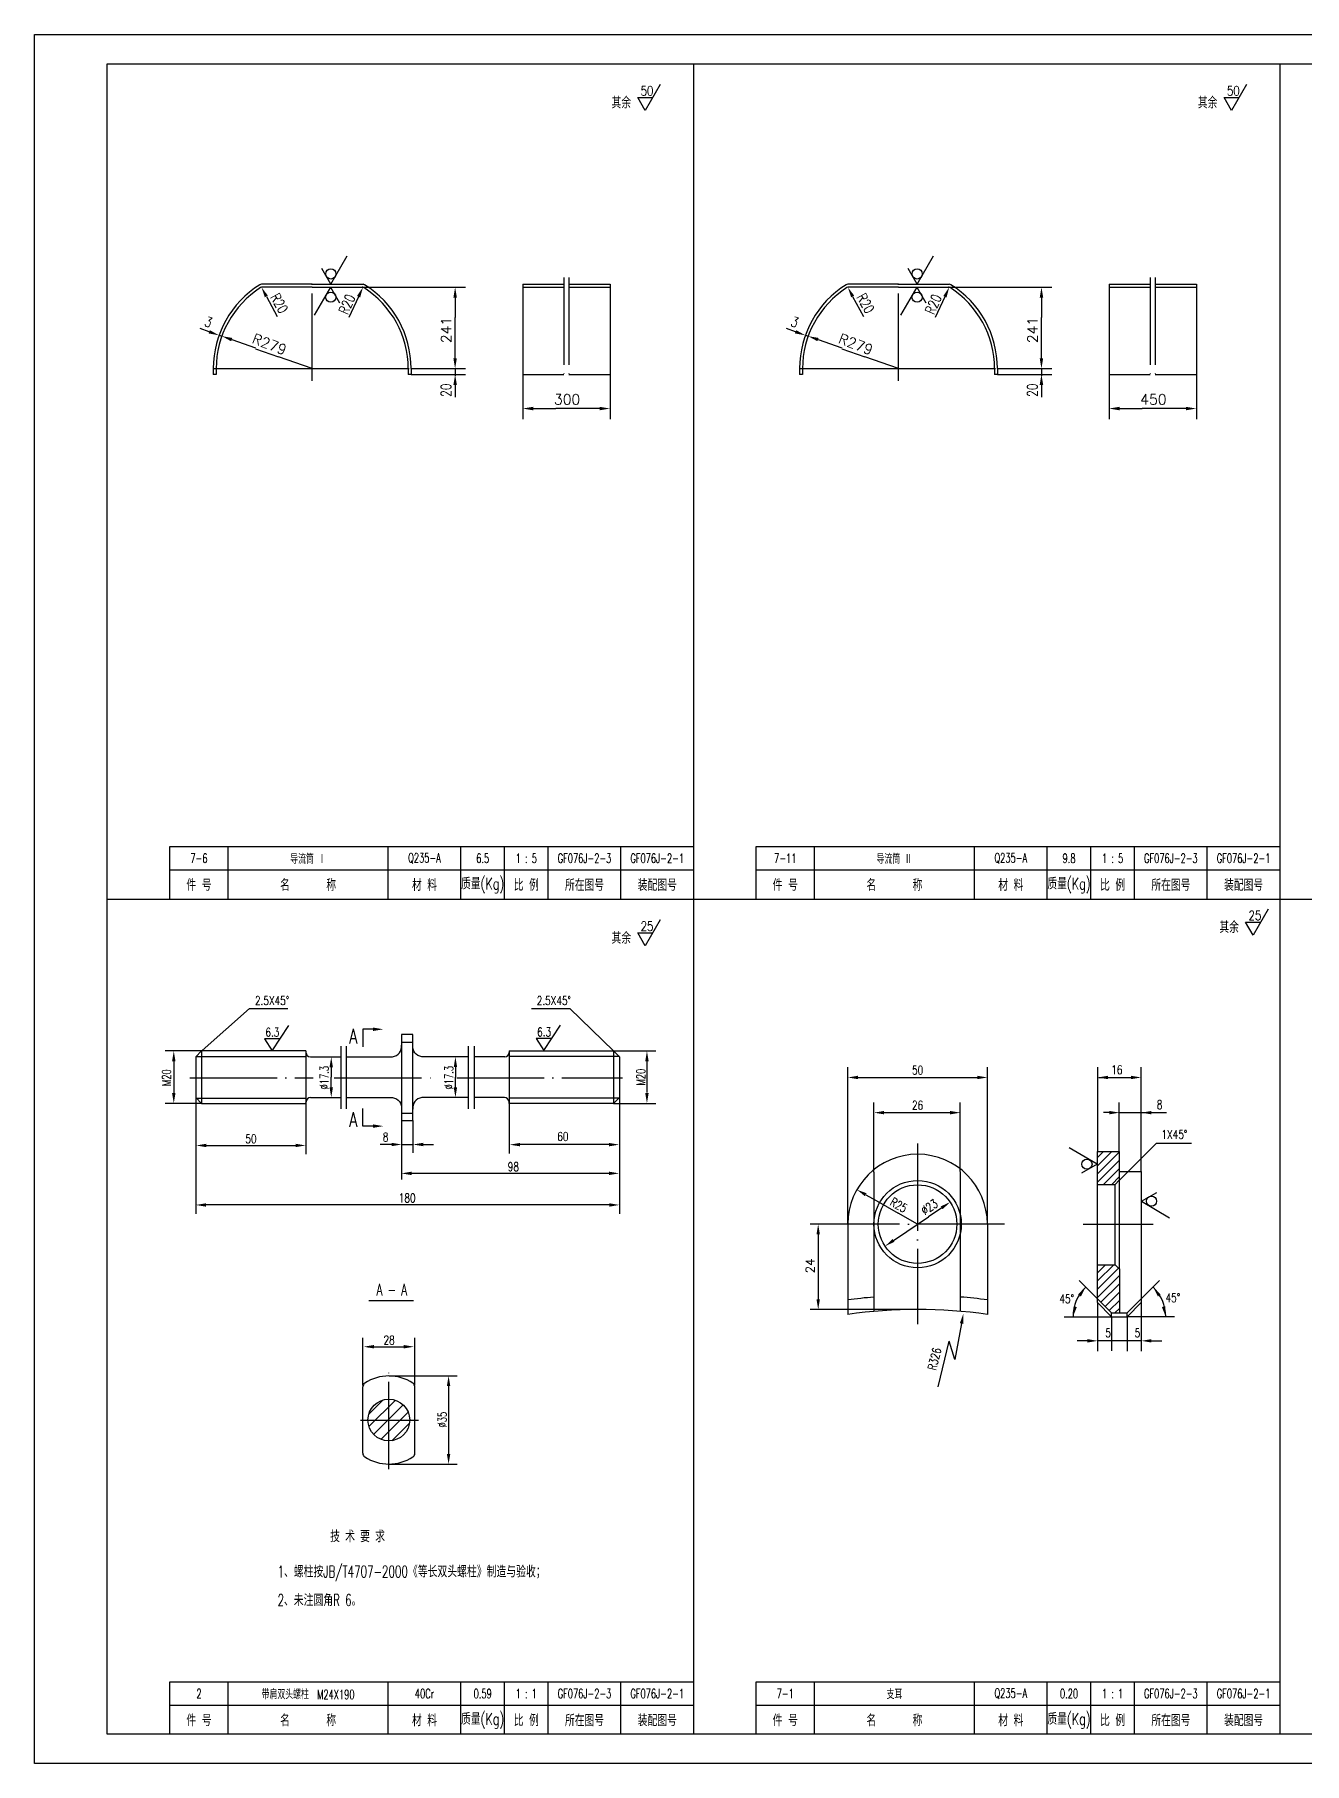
# Model space of a CAD drawing. Extents: x -1018 to 1609, y -45 to 1303.
# Drawn here: x 768 to 1204, y -36 to 558 of the extents above; entities that cross this region are included whole.
import ezdxf
from ezdxf.enums import TextEntityAlignment as Align

# ---------------------------------------------------------------- set-up
doc = ezdxf.new("R2010")
doc.units = 0
doc.header["$MEASUREMENT"] = 0
doc.linetypes.add('DASHDOT-M', pattern=[36, 30, -3, 0, -3])
doc.linetypes.add('DIVIDE-M', pattern=[39, 30, -3, 0, -3, 0, -3])
doc.layers.get('0').update_dxf_attribs({"linetype": 'CONTINUOUS'})
for name, color, linetype in [('CDR_DWG1', 4, 'CONTINUOUS'), ('CDR_DWG2', 2, 'CONTINUOUS'), ('CDR_DWG3', 1, 'DASHDOT-M'), ('CDR_DWG4', 3, 'DIVIDE-M')]:
    doc.layers.add(name, color=color, linetype=linetype)
doc.styles.add('HZ', font='romans', dxfattribs={"width": 0.7, "bigfont": 'hz'})

# ---------------------------------------------------------------- blocks, each defined once
blk = doc.blocks.new('*X76')
at = {"color": 0}
for p, q in [((240.7, 219.49), (245.74, 224.53)), ((240.81, 215.35), (249.88, 224.42)), ((242.39, 212.69), (252.54, 222.84)), ((244.9, 210.95), (254.27, 220.33)), ((248.67, 210.49), (254.74, 216.56))]:
    blk.add_line(p, q, dxfattribs=at)
blk = doc.blocks.new('*X77')
at = {"color": 0}
for p, q in [((152.09, 157.75), (157.61, 163.26)), ((152.09, 160.58), (154.78, 163.26)), ((152.09, 154.92), (159.28, 162.11)), ((152.09, 152.09), (159.56, 159.56)), ((153.24, 150.41), (159.56, 156.73)), ((154.65, 148.99), (159.56, 153.9)), ((156.07, 147.58), (159.56, 151.07)), ((158.05, 146.74), (159.56, 148.25))]:
    blk.add_line(p, q, dxfattribs=at)
blk = doc.blocks.new('*X78')
at = {"color": 0}
for p, q in [((152.09, 197.34), (156.93, 202.19)), ((152.09, 200.17), (154.1, 202.19)), ((152.09, 194.52), (159.51, 201.94)), ((152.09, 191.69), (159.51, 199.11)), ((154.11, 190.88), (159.51, 196.28)), ((156.94, 190.88), (159.51, 193.46))]:
    blk.add_line(p, q, dxfattribs=at)

msp = doc.modelspace()

# ---------------------------------------------------------------- linework, layer by layer
for p, q in [((767.94, -36.33), (767.94, 557.67)), ((767.94, 557.67), (1608.94, 557.67)), ((994.44, 547.67), (994.44, -26.33)), ((1195.94, 547.67), (1195.94, -26.33)), ((869.75, 471.96), (875.37, 481.6)), ((1071.25, 471.96), (1076.87, 481.6)), ((869.75, 471.96), (866.68, 477.35)), ((1071.25, 471.96), (1068.18, 477.35)), ((869.67, 470.93), (864.04, 461.28)), ((869.67, 470.93), (872.74, 465.54)), ((880.64, 470.89), (916.07, 470.89)), ((1071.17, 470.93), (1065.54, 461.28)), ((1071.17, 470.93), (1074.24, 465.54)), ((1082.14, 470.89), (1117.57, 470.89)), ((847.59, 467.71), (851.27, 460.84)), ((879.3, 467.62), (875.99, 460.52)), ((912.47, 467.29), (912.47, 460.49)), ((1049.09, 467.71), (1052.77, 460.84)), ((1080.8, 467.62), (1077.49, 460.52)), ((1113.97, 467.29), (1113.97, 460.49)), ((912.47, 453.29), (912.47, 460.49)), ((1113.97, 453.29), (1113.97, 460.49)), ((827.95, 455.56), (824.84, 456.67)), ((831.34, 454.35), (832.29, 454.07)), ((835.69, 452.87), (843.9, 449.99)), ((912.47, 446.49), (912.47, 453.29)), ((1029.45, 455.56), (1026.34, 456.67)), ((1032.84, 454.35), (1033.79, 454.07)), ((1037.19, 452.87), (1045.4, 449.99)), ((1113.97, 446.49), (1113.97, 453.29)), ((843.82, 449.72), (851.74, 446.95)), ((863.35, 442.89), (851.74, 446.95)), ((1045.32, 449.72), (1053.24, 446.95)), ((1064.85, 442.89), (1053.24, 446.95)), ((861.55, 442.89), (865.15, 442.89)), ((861.55, 442.89), (865.15, 442.89)), ((861.55, 442.89), (865.15, 442.89)), ((861.55, 442.89), (865.15, 442.89)), ((861.55, 442.89), (865.15, 442.89)), ((861.55, 442.89), (865.15, 442.89)), ((861.55, 442.89), (865.15, 442.89)), ((863.35, 441.09), (863.35, 444.69)), ((863.35, 441.09), (863.35, 444.69)), ((863.35, 441.09), (863.35, 444.69)), ((863.35, 441.09), (863.35, 444.69)), ((863.35, 441.09), (863.35, 444.69)), ((863.35, 441.09), (863.35, 444.69)), ((863.35, 441.09), (863.35, 444.69)), ((897.35, 442.89), (916, 442.89)), ((897.35, 440.89), (916, 440.89)), ((912.47, 442.89), (912.47, 440.43)), ((935.7, 440.88), (935.7, 425.58)), ((965.7, 440.88), (965.7, 425.58)), ((1063.05, 442.89), (1066.65, 442.89)), ((1063.05, 442.89), (1066.65, 442.89)), ((1063.05, 442.89), (1066.65, 442.89)), ((1063.05, 442.89), (1066.65, 442.89)), ((1063.05, 442.89), (1066.65, 442.89)), ((1063.05, 442.89), (1066.65, 442.89)), ((1063.05, 442.89), (1066.65, 442.89)), ((1064.85, 441.09), (1064.85, 444.69)), ((1064.85, 441.09), (1064.85, 444.69)), ((1064.85, 441.09), (1064.85, 444.69)), ((1064.85, 441.09), (1064.85, 444.69)), ((1064.85, 441.09), (1064.85, 444.69)), ((1064.85, 441.09), (1064.85, 444.69)), ((1064.85, 441.09), (1064.85, 444.69)), ((1098.85, 442.89), (1117.5, 442.89)), ((1098.85, 440.89), (1117.5, 440.89)), ((1113.97, 442.89), (1113.97, 440.43)), ((1137.2, 440.88), (1137.2, 425.58)), ((1167.2, 440.88), (1167.2, 425.58)), ((912.47, 437.29), (912.47, 433.09)), ((1113.97, 437.29), (1113.97, 433.09)), ((939.3, 429.18), (947.1, 429.18)), ((954.3, 429.18), (947.1, 429.18)), ((962.1, 429.18), (954.3, 429.18)), ((1140.8, 429.18), (1148.6, 429.18)), ((1155.8, 429.18), (1148.6, 429.18)), ((1163.6, 429.18), (1155.8, 429.18)), ((814.44, 270.67), (994.44, 270.67)), ((1015.94, 270.67), (1195.94, 270.67)), ((792.94, 260.67), (1598.94, 260.67)), ((825.5, 208.6), (841.79, 223.08)), ((841.81, 223.07), (855.01, 223.07)), ((938.75, 223.07), (951.94, 223.07)), ((966.91, 208.46), (951.94, 223.07)), ((849.61, 208.52), (855.31, 217.22)), ((942.99, 208.57), (948.69, 217.27)), ((825.27, 208.46), (812.78, 208.46)), ((852.35, 212.68), (846.98, 212.68)), ((846.98, 212.68), (849.61, 208.52)), ((940.36, 212.74), (942.99, 208.57)), ((945.72, 212.74), (940.36, 212.74)), ((966.9, 208.46), (981.39, 208.46)), ((815.78, 205.17), (815.78, 194.12)), ((869.9, 203.01), (869.9, 199.51)), ((912.57, 203.01), (912.57, 199.51)), ((978.39, 205.22), (978.39, 194.22)), ((1047.4, 149.02), (1047.4, 202.85)), ((1095.4, 149.02), (1095.4, 202.85)), ((1133.33, 173.95), (1133.33, 202.85)), ((1148.28, 167.02), (1148.28, 202.85)), ((869.9, 196.01), (869.9, 199.51)), ((912.57, 196.01), (912.57, 199.51)), ((1050.9, 199.35), (1091.9, 199.35)), ((1133.67, 199.35), (1145.7, 199.35)), ((825.27, 190.46), (812.78, 190.46)), ((823.33, 192.46), (823.33, 152.51)), ((861.22, 190.4), (861.22, 172.99)), ((931.01, 190.51), (931.01, 173.27)), ((966.9, 190.46), (981.39, 190.46)), ((968.91, 192.46), (968.91, 152.51)), ((1056.4, 166.82), (1056.4, 190.76)), ((1086.09, 167.03), (1086.09, 190.76)), ((1140.69, 173.95), (1140.69, 190.76)), ((1148.28, 167.02), (1148.28, 190.76)), ((893.99, 184.54), (893.99, 164.28)), ((897.99, 184.54), (897.99, 173.49)), ((1059.9, 187.26), (1082.59, 187.26)), ((1137.28, 187.26), (1135.3, 187.26)), ((1140.84, 187.26), (1151.18, 187.26)), ((1151.78, 187.26), (1156.91, 187.26)), ((827.08, 175.99), (858.11, 175.99)), ((890.62, 176.32), (886.66, 176.32)), ((894.02, 176.32), (898.06, 176.32)), ((901.49, 176.32), (904.99, 176.32)), ((965.78, 176.27), (933.61, 176.27)), ((1133.1, 169.6), (1123.45, 175.23)), ((1140.8, 164.07), (1153.53, 176.79)), ((1153.53, 176.79), (1165.53, 176.79)), ((965.62, 166.4), (897.3, 166.4)), ((1056.4, 166.76), (1056.4, 148.96)), ((1086.09, 166.97), (1086.09, 148.99)), ((1133.1, 169.6), (1127.71, 166.53)), ((965.41, 155.55), (826.3, 155.55)), ((1053.57, 159.08), (1057.17, 157.04)), ((1057.17, 157.04), (1064.76, 152.73)), ((1079.68, 154.57), (1075.11, 151.47)), ((1148.3, 156.8), (1153.68, 159.87)), ((1148.3, 156.8), (1157.94, 151.18)), ((1040.89, 148.96), (1034.46, 148.96)), ((1047.4, 148.96), (1047.4, 148.96)), ((1071.4, 148.96), (1064.76, 152.73)), ((1067.69, 146.45), (1075.11, 151.47)), ((1071.31, 148.96), (1071.49, 148.96)), ((1071.31, 148.96), (1071.49, 148.96)), ((1071.31, 148.96), (1071.49, 148.96)), ((1071.4, 148.87), (1071.4, 149.05)), ((1071.4, 148.87), (1071.4, 149.05)), ((1071.4, 148.87), (1071.4, 149.05)), ((1037.25, 145.46), (1037.25, 123.1)), ((1063.12, 143.36), (1067.69, 146.45)), ((1126.96, 129.57), (1133.16, 123.36)), ((1154.53, 129.57), (1148.32, 123.36)), ((1071.34, 119.6), (1034.46, 119.6)), ((1133.28, 122.02), (1133.28, 105.3)), ((1148.28, 122.02), (1148.28, 105.36)), ((1086.5, 114.8), (1084.26, 102.49)), ((1121.82, 117.14), (1138.03, 117.14)), ((1138.1, 117.17), (1138.1, 105.43)), ((1143.4, 117.17), (1143.4, 105.36)), ((1159.67, 117.14), (1143.46, 117.14)), ((880.75, 93.67), (880.75, 109.84)), ((898.62, 93.8), (898.62, 109.84)), ((1078.45, 93.01), (1082.28, 108.75)), ((1084.26, 102.49), (1082.28, 108.75)), ((1130.92, 108.86), (1126.24, 108.86)), ((1143.4, 108.86), (1133.28, 108.86)), ((1148.29, 108.86), (1143.42, 108.86)), ((1151.79, 108.86), (1155.29, 108.86)), ((882.52, 106.84), (895.12, 106.84)), ((889.75, 96.79), (913.22, 96.79)), ((910.22, 93.29), (910.22, 70.01)), ((889.75, 66.51), (913.22, 66.51)), ((814.44, -16.33), (994.44, -16.33)), ((1015.94, -16.33), (1195.94, -16.33)), ((1608.94, -36.33), (767.94, -36.33))]:
    msp.add_line(p, q)
for points in [[(982.94, 540.49), (977.79, 531.57), (975.22, 536.03), (980.37, 536.03)], [(1184.44, 540.49), (1179.29, 531.57), (1176.72, 536.03), (1181.87, 536.03)], [(1191.85, 257.19), (1186.7, 248.27), (1184.12, 252.73), (1189.28, 252.73)], [(982.94, 253.49), (977.79, 244.57), (975.22, 249.03), (980.37, 249.03)]]:
    msp.add_lwpolyline(points)
for points in [[(1137.96, 108.84, 0.25, 0.25, 1), (1138.21, 108.84, 0.25, 0.25, 1)], [(1143.29, 108.91, 0.25, 0.25, 1), (1143.54, 108.91, 0.25, 0.25, 1)]]:
    msp.add_lwpolyline(points, format="xyseb", close=True)
for centre in [(869.78, 475.44), (1071.28, 475.44), (869.71, 467.44), (1071.21, 467.44), (1129.61, 169.56), (1151.78, 156.84)]:
    msp.add_circle(centre, 1.75)
for centre, start, end in [((1138.91, 117.17), 133.71729, 180.13722), ((1142.58, 117.17), 359.86278, 46.28271)]:
    msp.add_arc(centre, 14.09, start, end)
for points in [[(847.06, 467.43), (848.11, 468), (845.89, 470.89)], [(879.84, 467.37), (878.75, 467.87), (880.81, 470.89)], [(913.07, 467.29), (911.87, 467.29), (912.47, 470.89)], [(1048.56, 467.43), (1049.61, 468), (1047.39, 470.89)], [(1081.34, 467.37), (1080.25, 467.87), (1082.31, 470.89)], [(1114.57, 467.29), (1113.37, 467.29), (1113.97, 470.89)], [(828.15, 456.12), (827.75, 454.99), (831.34, 454.35)], [(835.49, 452.3), (835.88, 453.44), (832.29, 454.06)], [(1029.65, 456.12), (1029.25, 454.99), (1032.84, 454.35)], [(1036.99, 452.3), (1037.38, 453.44), (1033.79, 454.06)], [(913.07, 446.49), (911.87, 446.49), (912.47, 442.89)], [(1114.57, 446.49), (1113.37, 446.49), (1113.97, 442.89)], [(913.07, 437.29), (911.87, 437.29), (912.47, 440.89)], [(1114.57, 437.29), (1113.37, 437.29), (1113.97, 440.89)], [(939.3, 428.58), (939.3, 429.78), (935.7, 429.18)], [(962.1, 428.58), (962.1, 429.78), (965.7, 429.18)], [(1140.8, 428.58), (1140.8, 429.78), (1137.2, 429.18)], [(1163.6, 428.58), (1163.6, 429.78), (1167.2, 429.18)], [(816.36, 204.93), (815.19, 204.93), (815.78, 208.43)], [(978.97, 204.94), (977.81, 204.94), (978.39, 208.44)], [(870.48, 202.88), (869.31, 202.88), (869.9, 206.38)], [(913.16, 202.9), (911.99, 202.9), (912.57, 206.4)], [(1050.9, 198.77), (1050.9, 199.94), (1047.4, 199.35)], [(1091.9, 198.77), (1091.9, 199.94), (1095.4, 199.35)], [(1136.82, 198.77), (1136.82, 199.94), (1133.32, 199.35)], [(1144.75, 198.77), (1144.75, 199.94), (1148.25, 199.35)], [(816.36, 193.99), (815.19, 193.99), (815.78, 190.49)], [(870.48, 195.96), (869.31, 195.96), (869.9, 192.46)], [(913.16, 196.01), (911.99, 196.01), (912.57, 192.51)], [(978.97, 193.98), (977.81, 193.98), (978.39, 190.48)], [(1059.9, 186.68), (1059.9, 187.85), (1056.4, 187.26)], [(1082.59, 186.68), (1082.59, 187.85), (1086.09, 187.26)], [(1137.28, 186.68), (1137.28, 187.85), (1140.78, 187.26)], [(1151.78, 186.68), (1151.78, 187.85), (1148.28, 187.26)], [(826.93, 175.41), (826.93, 176.57), (823.43, 175.99)], [(857.62, 175.41), (857.62, 176.57), (861.12, 175.99)], [(890.62, 175.74), (890.62, 176.9), (894.12, 176.32)], [(901.49, 175.74), (901.49, 176.9), (897.99, 176.32)], [(934.73, 175.69), (934.73, 176.86), (931.23, 176.27)], [(965.32, 175.69), (965.32, 176.86), (968.82, 176.27)], [(897.49, 165.82), (897.49, 166.99), (893.99, 166.4)], [(965.36, 165.82), (965.36, 166.99), (968.86, 166.4)], [(1053.29, 158.57), (1053.86, 159.58), (1050.53, 160.8)], [(826.83, 154.96), (826.83, 156.13), (823.33, 155.55)], [(965.41, 154.96), (965.41, 156.13), (968.91, 155.55)], [(1080.01, 154.09), (1079.36, 155.05), (1082.58, 156.53)], [(1037.83, 145.46), (1036.67, 145.46), (1037.25, 148.96)], [(1063.45, 142.87), (1062.8, 143.84), (1060.23, 141.39)], [(1127.52, 124.1), (1126.57, 124.79), (1129.11, 127.27)], [(1153.97, 124.1), (1154.92, 124.79), (1152.38, 127.27)], [(1037.83, 123.1), (1036.67, 123.1), (1037.25, 119.6)], [(1126.14, 120.49), (1125, 120.74), (1124.83, 117.19)], [(1155.35, 120.49), (1156.49, 120.74), (1156.66, 117.19)], [(1087.08, 114.69), (1085.93, 114.9), (1087.13, 118.24)], [(884.54, 106.26), (884.54, 107.42), (881.04, 106.84)], [(894.83, 106.26), (894.83, 107.42), (898.33, 106.84)], [(1129.79, 108.28), (1129.79, 109.44), (1133.29, 108.86)], [(1151.79, 108.28), (1151.79, 109.44), (1148.29, 108.86)], [(910.81, 93.29), (909.64, 93.29), (910.22, 96.79)], [(910.81, 70.01), (909.64, 70.01), (910.22, 66.51)]]:
    msp.add_solid(points)
at = {"layer": 'CDR_DWG1'}
for p, q in [((792.94, -26.33), (792.94, 547.67)), ((792.94, 547.67), (1598.94, 547.67)), ((863.35, 471.89), (845.89, 471.89)), ((863.35, 470.89), (846.17, 470.89)), ((863.35, 471.89), (880.81, 471.89)), ((863.35, 470.89), (880.53, 470.89)), ((935.7, 471.89), (935.7, 440.89)), ((935.7, 471.89), (949.85, 471.89)), ((935.7, 470.89), (949.85, 470.89)), ((951.56, 471.89), (965.7, 471.89)), ((951.56, 470.89), (965.7, 470.89)), ((965.7, 471.89), (965.7, 440.89)), ((1064.85, 471.89), (1047.39, 471.89)), ((1064.85, 470.89), (1047.67, 470.89)), ((1064.85, 471.89), (1082.31, 471.89)), ((1064.85, 470.89), (1082.03, 470.89)), ((1137.2, 471.89), (1151.35, 471.89)), ((1137.2, 471.89), (1137.2, 440.89)), ((1137.2, 470.89), (1151.35, 470.89)), ((1153.06, 471.89), (1167.2, 471.89)), ((1153.06, 470.89), (1167.2, 470.89)), ((1167.2, 471.89), (1167.2, 440.89)), ((829.35, 442.89), (896.72, 442.89)), ((829.35, 442.89), (829.35, 440.89)), ((830.35, 440.89), (829.35, 440.89)), ((830.35, 442.89), (830.35, 440.89)), ((896.35, 442.89), (896.35, 440.89)), ((897.35, 440.89), (896.35, 440.89)), ((897.35, 442.89), (897.35, 440.89)), ((935.7, 440.89), (949.85, 440.89)), ((951.56, 440.89), (965.7, 440.89)), ((1030.85, 442.89), (1098.22, 442.89)), ((1030.85, 442.89), (1030.85, 440.89)), ((1031.85, 440.89), (1030.85, 440.89)), ((1031.85, 442.89), (1031.85, 440.89)), ((1097.85, 442.89), (1097.85, 440.89)), ((1098.85, 440.89), (1097.85, 440.89)), ((1098.85, 442.89), (1098.85, 440.89)), ((1137.2, 440.89), (1151.35, 440.89)), ((1153.06, 440.89), (1167.2, 440.89)), ((814.44, 278.67), (994.44, 278.67)), ((814.44, 260.67), (814.44, 278.67)), ((834.44, 260.67), (834.44, 278.67)), ((889.44, 260.67), (889.44, 278.67)), ((914.44, 260.67), (914.44, 278.67)), ((929.44, 260.67), (929.44, 278.67)), ((944.44, 260.67), (944.44, 278.67)), ((969.44, 260.67), (969.44, 278.67)), ((1015.94, 278.67), (1195.94, 278.67)), ((1015.94, 260.67), (1015.94, 278.67)), ((1035.94, 260.67), (1035.94, 278.67)), ((1090.94, 260.67), (1090.94, 278.67)), ((1115.94, 260.67), (1115.94, 278.67)), ((1130.94, 260.67), (1130.94, 278.67)), ((1145.94, 260.67), (1145.94, 278.67)), ((1170.94, 260.67), (1170.94, 278.67)), ((897.99, 214.14), (893.99, 214.14)), ((893.99, 214.14), (893.99, 184.41)), ((897.99, 184.41), (897.99, 214.14)), ((825.33, 208.46), (823.33, 206.46)), ((861.22, 208.46), (825.33, 208.46)), ((825.33, 208.46), (825.33, 190.46)), ((861.22, 208.46), (861.22, 190.46)), ((861.22, 208.46), (861.22, 207.96)), ((893.99, 211.44), (897.99, 211.44)), ((931.01, 208.46), (931.01, 190.46)), ((931.01, 208.46), (931.01, 207.96)), ((931.01, 208.46), (966.91, 208.46)), ((966.91, 208.46), (966.91, 190.46)), ((966.91, 208.46), (968.91, 206.46)), ((823.33, 206.55), (861.22, 206.55)), ((823.33, 206.46), (823.33, 192.46)), ((862.72, 206.46), (873.17, 206.46)), ((929.51, 206.46), (918.96, 206.46)), ((968.91, 206.55), (931.01, 206.55)), ((968.91, 206.46), (968.91, 192.46)), ((823.33, 192.46), (825.33, 190.46)), ((823.33, 192.26), (861.22, 192.26)), ((825.33, 190.46), (861.22, 190.46)), ((861.22, 190.46), (861.25, 191)), ((862.75, 192.43), (873.17, 192.43)), ((929.49, 192.43), (918.96, 192.43)), ((931.01, 190.46), (930.99, 191)), ((968.91, 192.26), (931.01, 192.26)), ((966.91, 190.46), (931.01, 190.46)), ((968.91, 192.46), (966.91, 190.46)), ((893.99, 187.1), (897.99, 187.1)), ((897.99, 184.41), (893.99, 184.41)), ((1133.28, 173.89), (1140.7, 173.89)), ((1133.28, 162.61), (1133.28, 173.89)), ((1140.7, 173.9), (1140.7, 164.38)), ((1148.28, 166.96), (1140.7, 166.96)), ((1148.28, 167.02), (1148.28, 122.02)), ((1133.28, 134.97), (1133.28, 162.61)), ((1133.28, 162.58), (1139.32, 162.58)), ((1139.32, 162.63), (1140.7, 164.07)), ((1139.32, 134.96), (1139.32, 162.63)), ((1140.7, 164.38), (1140.7, 133.58)), ((1047.4, 148.96), (1047.4, 125.46)), ((1056.4, 148.96), (1056.4, 126.46)), ((1086.09, 148.99), (1086.09, 126.49)), ((1095.4, 148.96), (1095.4, 125.46)), ((1133.28, 122.02), (1133.28, 134.97)), ((1133.28, 134.96), (1139.31, 134.96)), ((1139.31, 134.96), (1139.31, 134.96)), ((1139.31, 134.96), (1140.7, 133.58)), ((1140.74, 133.58), (1140.74, 118.44)), ((1047.4, 125.46), (1047.4, 117.96)), ((1056.4, 126.46), (1056.4, 118.96)), ((1086.09, 126.49), (1086.09, 118.99)), ((1095.4, 125.46), (1095.4, 117.96)), ((1138.09, 118.44), (1133.21, 123.32)), ((1138.09, 117.14), (1133.21, 122.02)), ((1143.4, 118.44), (1148.28, 123.32)), ((1143.4, 117.14), (1148.28, 122.02)), ((1138.09, 118.44), (1141.2, 118.44)), ((1138.09, 118.41), (1138.09, 118.44)), ((1138.09, 117.14), (1138.09, 118.41)), ((1138.09, 117.14), (1143.4, 117.14)), ((1139.84, 118.41), (1139.84, 118.44)), ((1141.2, 118.44), (1143.4, 118.44)), ((1143.4, 118.41), (1143.4, 118.44)), ((1143.4, 117.14), (1143.4, 118.41)), ((880.75, 70.22), (880.75, 93.08)), ((898.62, 70.22), (898.62, 93.08)), ((814.44, -8.33), (994.44, -8.33)), ((814.44, -26.33), (814.44, -8.33)), ((834.44, -26.33), (834.44, -8.33)), ((889.44, -26.33), (889.44, -8.33)), ((914.44, -26.33), (914.44, -8.33)), ((929.44, -26.33), (929.44, -8.33)), ((944.44, -26.33), (944.44, -8.33)), ((969.44, -26.33), (969.44, -8.33)), ((1015.94, -8.33), (1195.94, -8.33)), ((1015.94, -26.33), (1015.94, -8.33)), ((1035.94, -26.33), (1035.94, -8.33)), ((1090.94, -26.33), (1090.94, -8.33)), ((1115.94, -26.33), (1115.94, -8.33)), ((1130.94, -26.33), (1130.94, -8.33)), ((1145.94, -26.33), (1145.94, -8.33)), ((1170.94, -26.33), (1170.94, -8.33)), ((1598.94, -26.33), (792.94, -26.33))]:
    msp.add_line(p, q, dxfattribs=at)
for points in [[(875.17, 206.46), (890.99, 206.46, 0.414214), (893.99, 210.46, 0.414214)], [(916.99, 206.46), (900.99, 206.46, -0.414214), (897.99, 210.46, -0.414214)], [(875.18, 192.46), (890.99, 192.46, -0.414214), (893.99, 188.46, -0.414214)], [(916.99, 192.46), (900.99, 192.46, 0.414214), (897.99, 188.46, 0.414214)]]:
    msp.add_lwpolyline(points, format="xyb", dxfattribs=at)
for centre, radius in [((1071.4, 148.96), 15), ((1071.4, 148.96), 13.5), ((889.69, 81.65), 7.18)]:
    msp.add_circle(centre, radius, dxfattribs=at)
for centre, radius, start, end in [((863.35, 442.89), 34, 121.95275, 180), ((863.35, 442.89), 33, 122.46174, 180), ((845.89, 470.89), 1, 90, 121.95275), ((846.17, 469.89), 1, 90, 122.46174), ((880.53, 469.89), 1, 57.53826, 90), ((880.81, 470.89), 1, 58.04725, 90), ((863.35, 442.89), 33, 0, 57.53826), ((863.35, 442.89), 34, 0, 58.04725), ((1064.85, 442.89), 34, 121.95275, 180), ((1064.85, 442.89), 33, 122.46174, 180), ((1047.39, 470.89), 1, 90, 121.95275), ((1047.67, 469.89), 1, 90, 122.46174), ((1082.03, 469.89), 1, 57.53826, 90), ((1082.31, 470.89), 1, 58.04725, 90), ((1064.85, 442.89), 33, 0, 57.53826), ((1064.85, 442.89), 34, 0, 58.04725), ((862.72, 207.96), 1.5, 180, 270), ((929.51, 207.96), 1.5, 270, 0), ((862.75, 190.93), 1.5, 90, 177.43508), ((929.49, 190.93), 1.5, 2.56492, 90), ((1071.4, 148.96), 24, 0, 180), ((1071.4, -56.68), 181.2, 94.74834, 97.61101), ((1071.4, -57.04), 176.64, 82.19102, 97.80897), ((1071.4, -56.68), 181.2, 82.38899, 85.35015), ((889.69, 81.65), 15.14, 56.95106, 123.04894), ((882.25, 93.08), 1.5, 123.04894, 180), ((897.12, 93.08), 1.5, 0, 56.95106), ((882.25, 70.22), 1.5, 180, 236.95106), ((889.69, 81.65), 15.14, 236.95106, 303.04894), ((897.12, 70.22), 1.5, 303.04894, 0)]:
    msp.add_arc(centre, radius, start, end, dxfattribs=at)
at = {"layer": 'CDR_DWG2'}
for p, q in [((880.79, 215.91), (880.79, 209.86)), ((884.29, 215.91), (880.79, 215.91)), ((880.79, 182.64), (880.79, 188.69)), ((884.29, 182.64), (880.79, 182.64)), ((882.84, 122.74), (898.12, 122.74))]:
    msp.add_line(p, q, dxfattribs=at)
for points in [[(884.29, 216.49), (884.29, 215.32), (887.79, 215.91)], [(884.29, 182.06), (884.29, 183.23), (887.79, 182.64)]]:
    msp.add_solid(points, dxfattribs=at)
at = {"layer": 'CDR_DWG3', "linetype": 'DASHDOT-M'}
for p, q in [((863.35, 438.66), (863.35, 473.66)), ((1064.85, 438.66), (1064.85, 473.66)), ((821.33, 199.27), (863.73, 199.27)), ((870.89, 199.27), (904.3, 199.27)), ((913.06, 199.27), (969.98, 199.27)), ((1071.4, 176.62), (1071.4, 114.57)), ((1101.27, 148.96), (1040.95, 148.96)), ((1128.35, 148.96), (1152.32, 148.96)), ((889.69, 64.73), (889.69, 99.39)), ((880, 81.65), (899.89, 81.65))]:
    msp.add_line(p, q, dxfattribs=at)
at = {"layer": 'CDR_DWG4', "linetype": 'DIVIDE-M'}
for p, q in [((949.85, 474.22), (949.85, 438.3)), ((951.56, 474.22), (951.56, 438.3)), ((1151.35, 474.22), (1151.35, 438.3)), ((1153.06, 474.22), (1153.06, 438.3)), ((873.22, 210.06), (873.22, 188.55)), ((875.17, 188.55), (875.17, 210.06)), ((917.07, 188.55), (917.07, 210.06)), ((918.96, 210.06), (918.96, 188.55))]:
    msp.add_line(p, q, dxfattribs=at)

# ---------------------------------------------------------------- block references
for name, p in [('*X78', (981.19, -28.3)), ('*X77', (981.19, -28.3)), ('*X76', (642.05, -135.95))]:
    msp.add_blockref(name, p)

# ---------------------------------------------------------------- texts
at = {"style": 'HZ'}
for s, height, width, p in [('其余', 4, 0.7, (966.22, 532.28)), ('50', 3.2, 0.8, (976.23, 536.73)), ('其余', 4, 0.7, (1167.72, 532.28)), ('50', 3.2, 0.8, (1177.73, 536.73)), ('25', 3.2, 0.8, (1185.14, 253.43)), ('其余', 4, 0.7, (966.22, 245.28)), ('25', 3.2, 0.8, (976.23, 249.73)), ('其余', 4, 0.7, (1175.13, 248.98)), ('2.5X45%%D', 3, 0.75, (843.67, 224.27)), ('2.5X45%%D', 3, 0.75, (940.51, 224.27)), ('        技 术 要 求', 4, 0.65, (854, 39.67)), ('1、螺柱按JB/T4707-2000《等长双头螺柱》制造与验收；', 4, 0.65, (851.42, 27.59)), ('2、未注圆角R 6。', 4, 0.65, (851.42, 17.78))]:
    msp.add_text(s, height=height, dxfattribs=dict(at, width=width)).set_placement(p)
at = {"style": 'HZ', "width": 0.75}
for s, rotation, p in [('R20', 299.5559, (848.83, 467.47)), ('R20', 66.11938, (875.5, 461.18)), ('R20', 299.5559, (1050.33, 467.47)), ('R20', 66.11938, (1077, 461.18)), ('3', 340.17779, (826.04, 457.64)), ('3', 340.17779, (1027.54, 457.64)), ('20', 90, (911.1, 433.23)), ('20', 90, (1112.6, 433.23))]:
    msp.add_text(s, height=3.5, rotation=rotation, dxfattribs=at).set_placement(p)
at = {"style": 'HZ'}
for s, height, rotation, p in [('241', 3.5, 90, (911.15, 456.16)), ('241', 3.5, 90, (1112.65, 456.16)), ('R279', 3.5, 339, (848.05, 449.66)), ('R279', 3.5, 339, (1049.55, 449.66)), ('24', 3, 90, (1035.99, 134.6))]:
    msp.add_text(s, height=height, rotation=rotation, dxfattribs=at).set_placement(p, align=Align.CENTER)
for s, p in [('300', (950.95, 430.57)), ('450', (1152.45, 430.57))]:
    msp.add_text(s, height=3.5, dxfattribs=at).set_placement(p, align=Align.CENTER)
for s, height, width, p in [('7-6', 3.2, 0.65, (824.44, 274.67)), ('导流筒 Ⅰ', 3.2, 0.65, (861.94, 274.67)), ('Q235-A', 3.2, 0.65, (901.94, 274.67)), ('6.5', 3.2, 0.65, (921.94, 274.67)), ('1 : 5', 3.2, 0.65, (936.94, 274.67)), ('GF076J-2-3', 3.2, 0.65, (956.94, 274.67)), ('GF076J-2-1', 3.2, 0.65, (981.94, 274.67)), ('7-11', 3.2, 0.65, (1025.94, 274.67)), ('导流筒 Ⅱ', 3.2, 0.65, (1063.44, 274.67)), ('Q235-A', 3.2, 0.65, (1103.44, 274.67)), ('9.8', 3.2, 0.65, (1123.44, 274.67)), ('1 : 5', 3.2, 0.65, (1138.44, 274.67)), ('GF076J-2-3', 3.2, 0.65, (1158.44, 274.67)), ('GF076J-2-1', 3.2, 0.65, (1183.44, 274.67)), ('件 号', 4, 0.7, (824.44, 265.67)), ('名      称', 4, 0.7, (861.94, 265.67)), ('材 料', 4, 0.7, (901.94, 265.67)), ('质量(Kg)', 4, 0.7, (921.94, 265.67)), ('比 例', 4, 0.7, (936.94, 265.67)), ('所在图号', 4, 0.7, (956.94, 265.67)), ('装配图号', 4, 0.7, (981.94, 265.67)), ('件 号', 4, 0.7, (1025.94, 265.67)), ('名      称', 4, 0.7, (1063.44, 265.67)), ('材 料', 4, 0.7, (1103.44, 265.67)), ('质量(Kg)', 4, 0.7, (1123.44, 265.67)), ('比 例', 4, 0.7, (1138.44, 265.67)), ('所在图号', 4, 0.7, (1158.44, 265.67)), ('装配图号', 4, 0.7, (1183.44, 265.67)), ('2', 3.2, 0.65, (824.44, -12.33)), ('带肩双头螺柱  M24X190', 3.2, 0.65, (861.94, -12.33)), ('40Cr', 3.2, 0.65, (901.94, -12.33)), ('0.59', 3.2, 0.65, (921.94, -12.33)), ('1 : 1', 3.2, 0.65, (936.94, -12.33)), ('GF076J-2-3', 3.2, 0.65, (956.94, -12.33)), ('GF076J-2-1', 3.2, 0.65, (981.94, -12.33)), ('7-1', 3.2, 0.65, (1025.94, -12.33)), ('支耳', 3.2, 0.65, (1063.44, -12.33)), ('Q235-A', 3.2, 0.65, (1103.44, -12.33)), ('0.20', 3.2, 0.65, (1123.44, -12.33)), ('1 : 1', 3.2, 0.65, (1138.44, -12.33)), ('GF076J-2-3', 3.2, 0.65, (1158.44, -12.33)), ('GF076J-2-1', 3.2, 0.65, (1183.44, -12.33)), ('件 号', 4, 0.7, (824.44, -21.33)), ('名      称', 4, 0.7, (861.94, -21.33)), ('材 料', 4, 0.7, (901.94, -21.33)), ('质量(Kg)', 4, 0.7, (921.94, -21.33)), ('比 例', 4, 0.7, (936.94, -21.33)), ('所在图号', 4, 0.7, (956.94, -21.33)), ('装配图号', 4, 0.7, (981.94, -21.33)), ('件 号', 4, 0.7, (1025.94, -21.33)), ('名      称', 4, 0.7, (1063.44, -21.33)), ('材 料', 4, 0.7, (1103.44, -21.33)), ('质量(Kg)', 4, 0.7, (1123.44, -21.33)), ('比 例', 4, 0.7, (1138.44, -21.33)), ('所在图号', 4, 0.7, (1158.44, -21.33)), ('装配图号', 4, 0.7, (1183.44, -21.33))]:
    msp.add_text(s, height=height, dxfattribs=dict(at, width=width)).set_placement(p, align=Align.MIDDLE)
at = {"style": 'HZ', "width": 0.75}
for s, p in [('6.3', (849.68, 213.41)), ('6.3', (943.06, 213.47)), ('50', (1071.39, 200.4)), ('16', (1139.89, 200.5)), ('26', (1071.39, 188.3)), ('8', (1154.59, 188.5)), ('50', (842.29, 176.78)), ('8', (888.59, 177.38)), ('60', (949.49, 177.58)), ('1X45%%D', (1159.64, 178.29)), ('98', (932.49, 167.2)), ('180', (895.99, 156.45)), ('45%%d', (1122.66, 121.8)), ('45%%d', (1159.12, 122.16)), ('5', (1136.89, 110.1)), ('5', (1146.98, 110.1)), ('28', (889.79, 107.61))]:
    msp.add_text(s, height=3, dxfattribs=at).set_placement(p, align=Align.CENTER)
at = {"style": 'HZ'}
for s, rotation, width, p in [('%%C17.3', 90, 0.7, (868.99, 199.28)), ('%%C17.3', 90, 0.7, (911.79, 199.28)), ('M20', 90, 0.7, (977.79, 199.48)), ('M20', 90, 0.7, (814.79, 199.28)), ('R25', 330.05555, 0.75, (1064.17, 154.19)), ('%%C23', 33.88739, 0.75, (1076.3, 153.61)), ('R326', 76.08547, 0.75, (1078.65, 102.27)), ('%%C35', 90, 0.7, (909.56, 81.78))]:
    msp.add_text(s, height=3, rotation=rotation, dxfattribs=dict(at, width=width)).set_placement(p, align=Align.CENTER)
at = {"layer": 'CDR_DWG2', "style": 'HZ'}
for s, height, width, p in [('A', 5, 0.75, (877.42, 211.03)), ('A', 5, 0.75, (877.42, 182.4)), ('A - A', 4, 0.65, (890.71, 124.44))]:
    msp.add_text(s, height=height, dxfattribs=dict(at, width=width)).set_placement(p, align=Align.CENTER)

doc.saveas('drawing.dxf')
